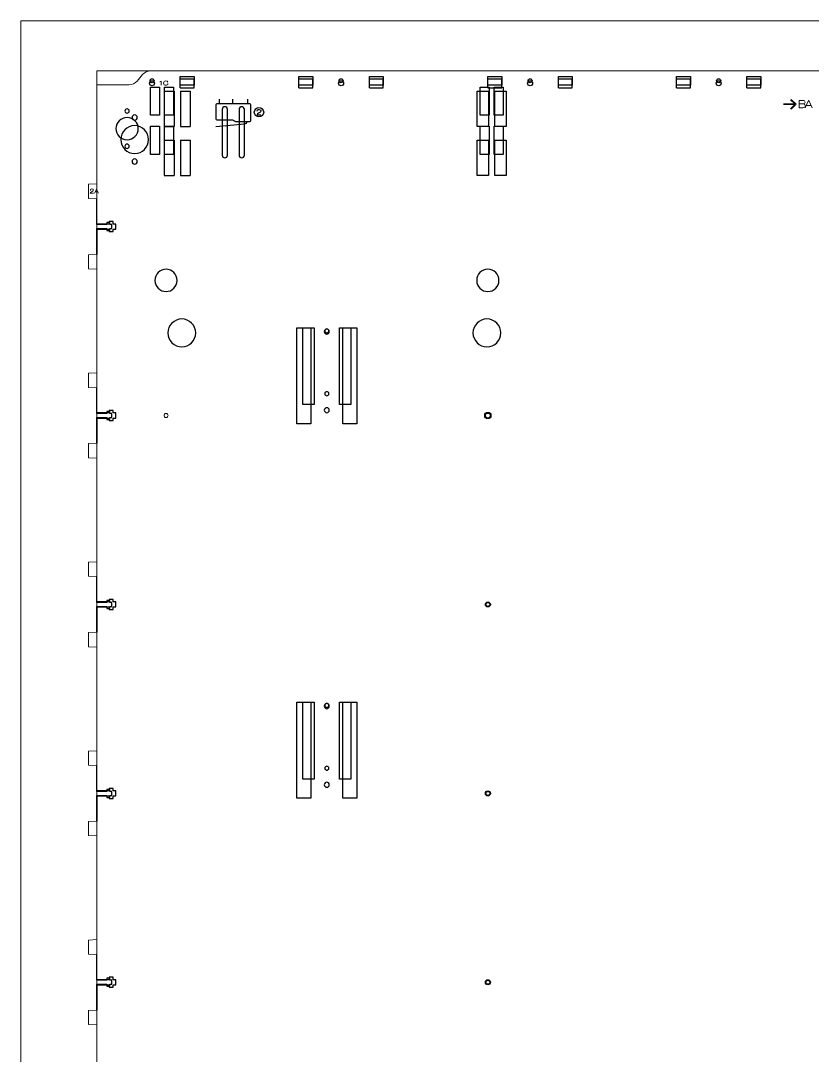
# Model space of a CAD drawing. Header units: millimetres. Extents: x -1949 to 1995, y -1808 to 1842.
# Drawn here: x 989 to 1438, y 19 to 607 of the extents above; entities that cross this region are included whole.
import ezdxf

# ---------------------------------------------------------------- set-up
doc = ezdxf.new("R2010")
doc.units = ezdxf.units.MM
for name, color, linetype, lineweight, true_color in [('Changed Parts', 3, 'Continuous', 25, 0x00ff00), ('Laser Table', 2, 'Continuous', 0, 0xffff00), ('New Back', 1, 'Continuous', 0, 0xff0000), ('New Back Text', 5, 'Continuous', 0, 0x0000ff), ('Origional Parts I have changed', 6, 'Continuous', 25, 0xff00ff), ('Referance lines', 2, 'Continuous', 0, 0xffff00)]:
    doc.layers.add(name, color=color, linetype=linetype, lineweight=lineweight, true_color=true_color)
for name, color, linetype, true_color in [('CHANGED_PARTS', 3, 'Continuous', 0x00ff00), ('CUTS', 1, 'Continuous', 0xff0000), ('ORIGIONAL_PARTS_THAT_WERE_', 6, 'Continuous', 0xff00ff), ('TEXT', 5, 'Continuous', 0x0000ff)]:
    doc.layers.add(name, color=color, linetype=linetype, true_color=true_color)

msp = doc.modelspace()

# ---------------------------------------------------------------- linework, layer by layer
at = {"layer": 'Changed Parts'}
for p, q in [((1079.17124, 569.0782), (1079.17124, 574.2782)), ((1079.17124, 574.2782), (1087.0506, 574.2782)), ((1087.0506, 569.0782), (1087.0506, 574.2782)), ((1146.51132, 569.0782), (1146.51132, 574.2782)), ((1146.51132, 574.2782), (1154.39068, 574.2782)), ((1154.39068, 569.0782), (1154.39068, 574.2782)), ((1186.51124, 569.0782), (1186.51124, 574.2782)), ((1186.51124, 574.2782), (1194.3906, 574.2782)), ((1194.3906, 569.0782), (1194.3906, 574.2782)), ((1253.85132, 569.0782), (1253.85132, 574.2782)), ((1253.85132, 574.2782), (1261.73068, 574.2782)), ((1261.73068, 569.0782), (1261.73068, 574.2782)), ((1293.85124, 569.0782), (1293.85124, 574.2782)), ((1293.85124, 574.2782), (1301.7306, 574.2782)), ((1301.7306, 569.0782), (1301.7306, 574.2782)), ((1360.92257, 569.0782), (1360.92257, 574.2782)), ((1360.92257, 574.2782), (1368.80193, 574.2782)), ((1368.80193, 569.0782), (1368.80193, 574.2782)), ((1400.92249, 569.0782), (1400.92249, 574.2782)), ((1400.92249, 574.2782), (1408.80185, 574.2782)), ((1408.80185, 569.0782), (1408.80185, 574.2782)), ((1079.17124, 569.0782), (1087.0506, 569.0782)), ((1146.51132, 569.0782), (1154.39068, 569.0782)), ((1186.51124, 569.0782), (1194.3906, 569.0782)), ((1253.85132, 569.0782), (1261.73068, 569.0782)), ((1293.85124, 569.0782), (1301.7306, 569.0782)), ((1360.92257, 569.0782), (1368.80193, 569.0782)), ((1400.92249, 569.0782), (1408.80185, 569.0782)), ((1031.85307, 491.68318), (1031.85307, 506.04844)), ((1031.85307, 488.81722), (1031.85307, 474.47285)), ((1031.85307, 384.34318), (1031.85307, 398.70844)), ((1031.85307, 381.47722), (1031.85307, 367.13285)), ((1031.85307, 277.00318), (1031.85307, 291.36844)), ((1031.85307, 274.13722), (1031.85307, 259.79285)), ((1031.85307, 169.66318), (1031.85307, 184.02844)), ((1031.85307, 166.79722), (1031.85307, 152.45285)), ((1031.85307, 62.32468), (1031.85307, 76.68994)), ((1031.85307, 59.45872), (1031.85307, 45.11435))]:
    msp.add_line(p, q, dxfattribs=at)
at = {"layer": 'Changed Parts', "color": 3, "true_color": 0x00ff00}
for p, q in [((1038.87159, 491.68318), (1031.85307, 491.68318)), ((1031.85307, 488.81722), (1038.87159, 488.81722)), ((1041.07151, 493.08265), (1038.87159, 493.08265)), ((1038.87159, 493.08265), (1038.87159, 491.68318)), ((1038.87159, 488.81722), (1038.87159, 487.41704)), ((1041.07151, 491.68318), (1041.07151, 493.08265)), ((1042.51437, 491.68318), (1041.07151, 491.68318)), ((1041.07151, 487.41704), (1041.07151, 488.81722)), ((1041.07151, 488.81722), (1042.51437, 488.81722)), ((1042.51437, 488.81722), (1042.51437, 491.68318)), ((1038.87159, 487.41704), (1041.07151, 487.41704)), ((1038.87159, 384.34318), (1031.85307, 384.34318)), ((1041.07151, 385.74265), (1038.87159, 385.74265)), ((1038.87159, 385.74265), (1038.87159, 384.34318)), ((1041.07151, 384.34318), (1041.07151, 385.74265)), ((1042.51437, 384.34318), (1041.07151, 384.34318)), ((1042.51437, 381.47722), (1042.51437, 384.34318)), ((1031.85307, 381.47722), (1038.87159, 381.47722)), ((1038.87159, 381.47722), (1038.87159, 380.07704)), ((1038.87159, 380.07704), (1041.07151, 380.07704)), ((1041.07151, 380.07704), (1041.07151, 381.47722)), ((1041.07151, 381.47722), (1042.51437, 381.47722)), ((1038.87159, 277.00318), (1031.85307, 277.00318)), ((1041.07151, 278.40265), (1038.87159, 278.40265)), ((1038.87159, 278.40265), (1038.87159, 277.00318)), ((1041.07151, 277.00318), (1041.07151, 278.40265)), ((1042.51437, 277.00318), (1041.07151, 277.00318)), ((1042.51437, 274.13722), (1042.51437, 277.00318)), ((1031.85307, 274.13722), (1038.87159, 274.13722)), ((1038.87159, 274.13722), (1038.87159, 272.73704)), ((1038.87159, 272.73704), (1041.07151, 272.73704)), ((1041.07151, 272.73704), (1041.07151, 274.13722)), ((1041.07151, 274.13722), (1042.51437, 274.13722)), ((1041.07151, 171.06265), (1038.87159, 171.06265)), ((1038.87159, 171.06265), (1038.87159, 169.66318)), ((1041.07151, 169.66318), (1041.07151, 171.06265)), ((1038.87159, 169.66318), (1031.85307, 169.66318)), ((1031.85307, 166.79722), (1038.87159, 166.79722)), ((1038.87159, 166.79722), (1038.87159, 165.39704)), ((1038.87159, 165.39704), (1041.07151, 165.39704)), ((1042.51437, 169.66318), (1041.07151, 169.66318)), ((1041.07151, 165.39704), (1041.07151, 166.79722)), ((1041.07151, 166.79722), (1042.51437, 166.79722)), ((1042.51437, 166.79722), (1042.51437, 169.66318)), ((1038.87159, 62.32468), (1031.85307, 62.32468)), ((1031.85307, 59.45872), (1038.87159, 59.45872)), ((1041.07151, 63.72415), (1038.87159, 63.72415)), ((1038.87159, 63.72415), (1038.87159, 62.32468)), ((1038.87159, 59.45872), (1038.87159, 58.05854)), ((1041.07151, 62.32468), (1041.07151, 63.72415)), ((1042.51437, 62.32468), (1041.07151, 62.32468)), ((1041.07151, 58.05854), (1041.07151, 59.45872)), ((1041.07151, 59.45872), (1042.51437, 59.45872)), ((1042.51437, 59.45872), (1042.51437, 62.32468)), ((1038.87159, 58.05854), (1041.07151, 58.05854))]:
    msp.add_line(p, q, dxfattribs=at)
for points in [[(1247.75727, 567.14989), (1254.15842, 567.14989), (1254.15842, 547.15021), (1247.75727, 547.15021), (1247.75727, 567.14989), (1247.75727, 567.14989)], [(1257.75852, 567.14989), (1264.15967, 567.14989), (1264.15967, 547.15021), (1257.75852, 547.15021), (1257.75852, 567.14989), (1257.75852, 567.14989)], [(1247.75727, 539.357), (1254.15842, 539.357), (1254.15842, 519.35697), (1247.75727, 519.35697), (1247.75727, 539.357), (1247.75727, 539.357)], [(1257.75852, 539.357), (1264.15967, 539.357), (1264.15967, 519.35697), (1257.75852, 519.35697), (1257.75852, 539.357), (1257.75852, 539.357)], [(1145.36761, 411.98742), (1145.36761, 432.78685), (1153.36755, 432.78685), (1153.36755, 378.19943), (1145.36761, 378.19943), (1145.36761, 411.98742), (1145.36761, 411.98742)], [(1179.36728, 404.50007), (1179.36728, 378.19943), (1171.36733, 378.19943), (1171.36733, 432.78685), (1179.36728, 432.78685), (1179.36728, 404.50007), (1179.36728, 404.50007)], [(1145.36761, 199.20485), (1145.36761, 220.00427), (1153.36755, 220.00427), (1153.36755, 165.41685), (1145.36761, 165.41685), (1145.36761, 199.20485), (1145.36761, 199.20485)], [(1179.36728, 191.71749), (1179.36728, 165.41685), (1171.36733, 165.41685), (1171.36733, 220.00427), (1179.36728, 220.00427), (1179.36728, 191.71749), (1179.36728, 191.71749)]]:
    msp.add_lwpolyline(points, dxfattribs=at)
for points in [[(1061.68595, 571.67857), (1061.68595, 572.46562), (1062.32412, 573.10309), (1063.11082, 573.10309)], [(1063.11082, 570.25406), (1062.32448, 570.25406), (1061.68595, 570.89223), (1061.68595, 571.67857)], [(1063.11082, 573.10309), (1063.89857, 573.10309), (1064.53569, 572.46562), (1064.53569, 571.67857)], [(1064.53569, 571.67857), (1064.53569, 570.89223), (1063.89857, 570.25406), (1063.11082, 570.25406)], [(1169.02595, 571.67857), (1169.02595, 572.46562), (1169.66412, 573.10309), (1170.45082, 573.10309)], [(1170.45082, 570.25406), (1169.66448, 570.25406), (1169.02595, 570.89223), (1169.02595, 571.67857)], [(1170.45082, 573.10309), (1171.23857, 573.10309), (1171.87569, 572.46562), (1171.87569, 571.67857)], [(1171.87569, 571.67857), (1171.87569, 570.89223), (1171.23857, 570.25406), (1170.45082, 570.25406)], [(1276.36595, 571.67857), (1276.36595, 572.46562), (1277.00412, 573.10309), (1277.79082, 573.10309)], [(1277.79082, 570.25406), (1277.00448, 570.25406), (1276.36595, 570.89223), (1276.36595, 571.67857)], [(1277.79082, 573.10309), (1278.57857, 573.10309), (1279.21569, 572.46562), (1279.21569, 571.67857)], [(1279.21569, 571.67857), (1279.21569, 570.89223), (1278.57857, 570.25406), (1277.79082, 570.25406)], [(1383.4372, 571.67857), (1383.4372, 572.46562), (1384.07538, 573.10309), (1384.86207, 573.10309)], [(1384.86207, 570.25406), (1384.07573, 570.25406), (1383.4372, 570.89223), (1383.4372, 571.67857)], [(1384.86207, 573.10309), (1385.64983, 573.10309), (1386.28694, 572.46562), (1386.28694, 571.67857)], [(1386.28694, 571.67857), (1386.28694, 570.89223), (1385.64983, 570.25406), (1384.86207, 570.25406)], [(1053.24692, 553.6979), (1052.41895, 553.6979), (1051.74691, 553.0248), (1051.74691, 552.19719)], [(1054.74693, 552.19719), (1054.74693, 553.02516), (1054.07524, 553.6979), (1053.24692, 553.6979)], [(1053.24727, 547.59661), (1048.88341, 547.59661), (1045.34681, 544.05966), (1045.34681, 539.69686)], [(1051.74691, 552.19719), (1051.74691, 551.36886), (1052.41895, 550.69718), (1053.24692, 550.69718)], [(1053.24692, 550.69718), (1054.07524, 550.69718), (1054.74693, 551.36886), (1054.74693, 552.19719)], [(1061.14703, 539.69686), (1061.14703, 544.05966), (1057.61008, 547.59661), (1053.24727, 547.59661)], [(1045.34681, 539.69686), (1045.34681, 535.33441), (1048.88341, 531.7964), (1053.24727, 531.7964)], [(1053.24727, 531.7964), (1057.61008, 531.7964), (1061.14703, 535.33406), (1061.14703, 539.69686)], [(1053.24692, 528.69584), (1052.41895, 528.69584), (1051.74691, 528.02521), (1051.74691, 527.19653)], [(1051.74691, 527.19653), (1051.74691, 526.36715), (1052.41895, 525.69723), (1053.24692, 525.69723)], [(1054.74693, 527.19653), (1054.74693, 528.02521), (1054.07524, 528.69584), (1053.24692, 528.69584)], [(1053.24692, 525.69723), (1054.07524, 525.69723), (1054.74693, 526.36715), (1054.74693, 527.19653)], [(1253.26519, 437.75488), (1248.90168, 437.75488), (1245.36473, 434.21828), (1245.36473, 429.85513)], [(1261.16459, 429.85513), (1261.16459, 434.21828), (1257.62799, 437.75488), (1253.26519, 437.75488)], [(1162.36727, 431.98675), (1161.58057, 431.98675), (1160.9424, 431.34857), (1160.9424, 430.56188)], [(1160.9424, 430.56188), (1160.9424, 429.77518), (1161.58057, 429.13701), (1162.36727, 429.13701)], [(1163.79249, 430.56188), (1163.79249, 431.34857), (1163.15432, 431.98675), (1162.36727, 431.98675)], [(1162.36727, 429.13701), (1163.15432, 429.13701), (1163.79249, 429.77518), (1163.79249, 430.56188)], [(1245.36473, 429.85513), (1245.36473, 425.49233), (1248.90168, 421.95502), (1253.26519, 421.95502)], [(1253.26519, 421.95502), (1257.62799, 421.95502), (1261.16459, 425.49197), (1261.16459, 429.85513)], [(1162.36727, 387.34942), (1161.58057, 387.34942), (1160.9424, 386.71195), (1160.9424, 385.92455)], [(1160.9424, 385.92455), (1160.9424, 385.13786), (1161.58057, 384.49968), (1162.36727, 384.49968)], [(1163.79249, 385.92455), (1163.79249, 386.7116), (1163.15432, 387.34942), (1162.36727, 387.34942)], [(1162.36727, 384.49968), (1163.15432, 384.49968), (1163.79249, 385.13786), (1163.79249, 385.92455)], [(1252.02276, 382.91254), (1252.02276, 383.89635), (1252.82048, 384.69319), (1253.80385, 384.69319)], [(1253.80385, 381.1319), (1252.82092, 381.1319), (1252.02276, 381.92962), (1252.02276, 382.91254)], [(1253.80385, 384.69319), (1254.78854, 384.69319), (1255.58493, 383.89635), (1255.58493, 382.91254)], [(1255.58493, 382.91254), (1255.58493, 381.92962), (1254.78854, 381.1319), (1253.80385, 381.1319)], [(1252.37898, 275.57208), (1252.37898, 276.35912), (1253.01715, 276.99659), (1253.80385, 276.99659)], [(1253.80385, 276.99659), (1254.5916, 276.99659), (1255.22871, 276.35912), (1255.22871, 275.57208)], [(1253.80385, 274.14756), (1253.0175, 274.14756), (1252.37898, 274.78573), (1252.37898, 275.57208)], [(1255.22871, 275.57208), (1255.22871, 274.78573), (1254.5916, 274.14756), (1253.80385, 274.14756)], [(1162.36727, 219.20417), (1161.58057, 219.20417), (1160.9424, 218.566), (1160.9424, 217.7793)], [(1160.9424, 217.7793), (1160.9424, 216.99261), (1161.58057, 216.35443), (1162.36727, 216.35443)], [(1163.79249, 217.7793), (1163.79249, 218.566), (1163.15432, 219.20417), (1162.36727, 219.20417)], [(1162.36727, 216.35443), (1163.15432, 216.35443), (1163.79249, 216.99261), (1163.79249, 217.7793)], [(1162.36727, 174.56685), (1161.58057, 174.56685), (1160.9424, 173.92938), (1160.9424, 173.14198)], [(1160.9424, 173.14198), (1160.9424, 172.35528), (1161.58057, 171.71711), (1162.36727, 171.71711)], [(1163.79249, 173.14198), (1163.79249, 173.92903), (1163.15432, 174.56685), (1162.36727, 174.56685)], [(1162.36727, 171.71711), (1163.15432, 171.71711), (1163.79249, 172.35528), (1163.79249, 173.14198)], [(1252.37898, 168.23208), (1252.37898, 169.01912), (1253.01715, 169.65659), (1253.80385, 169.65659)], [(1253.80385, 166.80756), (1253.0175, 166.80756), (1252.37898, 167.44573), (1252.37898, 168.23208)], [(1253.80385, 169.65659), (1254.5916, 169.65659), (1255.22871, 169.01912), (1255.22871, 168.23208)], [(1255.22871, 168.23208), (1255.22871, 167.44573), (1254.5916, 166.80756), (1253.80385, 166.80756)], [(1252.37898, 60.89358), (1252.37898, 61.68062), (1253.01715, 62.31809), (1253.80385, 62.31809)], [(1253.80385, 59.46906), (1253.0175, 59.46906), (1252.37898, 60.10723), (1252.37898, 60.89358)], [(1253.80385, 62.31809), (1254.5916, 62.31809), (1255.22871, 61.68062), (1255.22871, 60.89358)], [(1255.22871, 60.89358), (1255.22871, 60.10723), (1254.5916, 59.46906), (1253.80385, 59.46906)]]:
    msp.add_open_spline(points, degree=3, dxfattribs=at)
at = {"layer": 'CHANGED_PARTS'}
for p, q in [((1069.99677, 567.14989), (1069.99677, 547.15021)), ((1069.99677, 567.14989), (1075.59677, 567.14989)), ((1075.59677, 567.14989), (1075.59677, 547.15021)), ((1079.19687, 567.14989), (1079.19687, 547.15021)), ((1079.19687, 567.14989), (1084.79687, 567.14989)), ((1084.79687, 567.14989), (1084.79687, 547.15021)), ((1069.99677, 547.15021), (1075.59677, 547.15021)), ((1079.19687, 547.15021), (1084.79687, 547.15021)), ((1069.99677, 539.357), (1075.59677, 539.357)), ((1069.99677, 539.357), (1069.99677, 519.35697)), ((1075.59677, 539.357), (1075.59677, 519.35697)), ((1079.19687, 539.357), (1079.19687, 519.35697)), ((1079.19687, 539.357), (1084.79687, 539.357)), ((1084.79687, 539.357), (1084.79687, 519.35697)), ((1069.99677, 519.35697), (1075.59677, 519.35697)), ((1079.19687, 519.35697), (1084.79687, 519.35697))]:
    msp.add_line(p, q, dxfattribs=at)
at = {"layer": 'CHANGED_PARTS', "color": 3, "true_color": 0x00ff00}
for points in [[(1080.03116, 437.75488), (1075.66765, 437.75488), (1072.1307, 434.21828), (1072.1307, 429.85513)], [(1087.93056, 429.85513), (1087.93056, 434.21828), (1084.39396, 437.75488), (1080.03116, 437.75488)], [(1072.1307, 429.85513), (1072.1307, 425.49233), (1075.66765, 421.95502), (1080.03116, 421.95502)], [(1080.03116, 421.95502), (1084.39396, 421.95502), (1087.93056, 425.49197), (1087.93056, 429.85513)]]:
    msp.add_open_spline(points, degree=3, dxfattribs=at)
at = {"layer": 'CUTS', "color": 1, "true_color": 0xff0000}
for points in [[(1102.94099, 556.82194), (1102.94099, 530.81939)], [(1105.94101, 530.81939), (1105.94101, 556.82194), (1105.94101, 556.82194)], [(1112.54113, 556.82194), (1112.54113, 530.81939)], [(1115.54115, 530.81939), (1115.54115, 556.82194), (1115.54115, 556.82194)]]:
    msp.add_lwpolyline(points, dxfattribs=at)
for points in [[(1104.441, 558.3223), (1103.61268, 558.3223), (1102.94099, 557.65096), (1102.94099, 556.82194)], [(1105.94101, 556.82194), (1105.94101, 557.65096), (1105.26932, 558.3223), (1104.441, 558.3223)], [(1114.04114, 558.3223), (1113.21212, 558.3223), (1112.54113, 557.65096), (1112.54113, 556.82194)], [(1115.54115, 556.82194), (1115.54115, 557.65096), (1114.86947, 558.3223), (1114.04114, 558.3223)], [(1102.94099, 530.81939), (1102.94099, 529.99107), (1103.61268, 529.32009), (1104.441, 529.32009)], [(1104.441, 529.32009), (1105.26932, 529.32009), (1105.94101, 529.99107), (1105.94101, 530.81939)], [(1112.54113, 530.81939), (1112.54113, 529.99107), (1113.21212, 529.32009), (1114.04114, 529.32009)], [(1114.04114, 529.32009), (1114.86947, 529.32009), (1115.54115, 529.99107), (1115.54115, 530.81939)]]:
    msp.add_open_spline(points, degree=3, dxfattribs=at)
at = {"layer": 'Laser Table', "color": 2, "true_color": 0xffff00}
for p, q in [((988.55126, -592.7783), (988.55126, 607.2217)), ((988.55126, 607.2217), (1888.55126, 607.2217))]:
    msp.add_line(p, q, dxfattribs=at)
at = {"layer": 'New Back', "color": 1, "true_color": 0xff0000}
for p, q in [((1062.40306, 578.7217), (1814.53041, 578.7217)), ((1050.01266, 570.72155), (1031.85307, 570.72155)), ((1031.85307, 570.72155), (1031.85307, 552.61191)), ((1031.85307, 514.47757), (1031.85307, 553.80966)), ((1026.98135, 514.27747), (1031.85307, 514.47757)), ((1026.98135, 506.24853), (1026.98135, 514.27747)), ((1031.85307, 506.04844), (1026.98135, 506.24853)), ((1026.98135, 474.27275), (1031.85307, 474.47285)), ((1026.98135, 466.23535), (1026.98135, 474.27275)), ((1031.85307, 466.03525), (1026.98135, 466.23535)), ((1031.85307, 407.13757), (1031.85307, 466.03525)), ((1026.98135, 406.93747), (1031.85307, 407.13757)), ((1026.98135, 398.90853), (1026.98135, 406.93747)), ((1031.85307, 398.70844), (1026.98135, 398.90853)), ((1026.98135, 366.93275), (1031.85307, 367.13285)), ((1026.98135, 358.89535), (1026.98135, 366.93275)), ((1031.85307, 358.69525), (1026.98135, 358.89535)), ((1031.85307, 299.79757), (1031.85307, 358.69525)), ((1026.98135, 299.59747), (1031.85307, 299.79757)), ((1026.98135, 291.56853), (1026.98135, 299.59747)), ((1031.85307, 291.36844), (1026.98135, 291.56853)), ((1026.98135, 259.59275), (1031.85307, 259.79285)), ((1026.98135, 251.55535), (1026.98135, 259.59275)), ((1031.85307, 251.35525), (1026.98135, 251.55535)), ((1031.85307, 192.45757), (1031.85307, 251.35525)), ((1026.98135, 192.25747), (1031.85307, 192.45757)), ((1026.98135, 184.22853), (1026.98135, 192.25747)), ((1031.85307, 184.02844), (1026.98135, 184.22853)), ((1026.98135, 152.25275), (1031.85307, 152.45285)), ((1026.98135, 144.21535), (1026.98135, 152.25275)), ((1031.85307, 144.01525), (1026.98135, 144.21535)), ((1031.85307, 85.11907), (1031.85307, 144.01525)), ((1026.98135, 84.91897), (1031.85307, 85.11907)), ((1026.98135, 76.89003), (1026.98135, 84.91897)), ((1031.85307, 76.68994), (1026.98135, 76.89003)), ((1026.98135, 44.91425), (1031.85307, 45.11435)), ((1026.98135, 36.87685), (1026.98135, 44.91425)), ((1031.85307, 36.67675), (1026.98135, 36.87685)), ((1031.85307, -22.22093), (1031.85307, 36.67675))]:
    msp.add_line(p, q, dxfattribs=at)
for points in [[(1057.75345, 576.55931), (1054.66284, 572.88422)], [(1262.20116, 578.7217), (1062.40306, 578.7217)]]:
    msp.add_lwpolyline(points, dxfattribs=at)
for points in [[(1062.40306, 578.7217), (1060.84576, 578.7217), (1058.75393, 577.74832), (1057.75345, 576.55931)], [(1054.66284, 572.88422), (1053.66123, 571.69437), (1051.56883, 570.72155), (1050.01266, 570.72155)], [(1069.94758, 382.9117), (1069.94758, 383.54134), (1070.45812, 384.05131), (1071.08748, 384.05131)], [(1071.08748, 381.77209), (1070.4584, 381.77209), (1069.94758, 382.28263), (1069.94758, 382.9117)], [(1071.08748, 384.05131), (1071.71768, 384.05131), (1072.22737, 383.54134), (1072.22737, 382.9117)], [(1072.22737, 382.9117), (1072.22737, 382.28263), (1071.71768, 381.77209), (1071.08748, 381.77209)]]:
    msp.add_open_spline(points, degree=3, dxfattribs=at)
at = {"layer": 'New Back Text', "color": 5, "true_color": 0x0000ff}
for points in [[(1068.29162, 572.8886), (1068.37967, 572.8886), (1068.37967, 570.50551)], [(1425.7347, 562.32374), (1428.12654, 559.93247), (1421.58745, 559.93247)], [(1421.58745, 559.53172), (1428.12682, 559.53172), (1425.72708, 557.1317)], [(1426.03245, 562.51368), (1428.81431, 559.73181), (1426.03245, 556.94995)], [(1430.51526, 561.90972), (1432.78094, 561.90972)], [(1432.62939, 557.74017), (1430.51526, 557.74017), (1430.51526, 561.90972), (1430.51526, 561.90972)], [(1432.97963, 559.92429), (1430.51526, 559.92937)], [(1432.97963, 559.92965), (1432.97963, 559.91864)], [(1434.03091, 557.74017), (1435.94663, 561.90944), (1436.09847, 561.90944), (1438.01363, 557.74017)], [(1437.37976, 559.11826), (1434.65377, 559.11826)], [(1030.41346, 509.15177), (1031.52429, 511.56843), (1031.61178, 511.56843), (1032.72204, 509.15177)], [(1028.05352, 509.23163), (1029.82729, 509.23163)], [(1029.25522, 510.27783), (1028.673, 509.98065)], [(1032.35487, 509.95045), (1030.77443, 509.95045)]]:
    msp.add_lwpolyline(points, dxfattribs=at)
for points in [[(1067.54034, 572.43817), (1067.90582, 572.52933), (1068.14938, 572.72237), (1068.29162, 572.8886)], [(1069.69116, 571.76789), (1069.69116, 572.56658), (1070.25306, 573.02999), (1070.94366, 573.02999)], [(1070.94366, 570.50551), (1070.25306, 570.50551), (1069.69116, 570.9692), (1069.69116, 571.76789)], [(1070.94366, 573.02999), (1071.51573, 573.02999), (1071.96926, 572.79716), (1072.09795, 572.27222)], [(1072.15524, 571.47664), (1072.08412, 570.83035), (1071.5019, 570.50551), (1070.94366, 570.50551)], [(1434.03091, 558.87358), (1434.03091, 558.38844), (1433.72131, 557.74017), (1432.62939, 557.74017)], [(1432.78094, 561.90972), (1433.44134, 561.90972), (1433.90193, 561.55356), (1433.90193, 560.87622)], [(1433.90193, 560.87622), (1433.90193, 560.38572), (1433.47041, 559.91864), (1432.97963, 559.92965)], [(1432.97963, 559.91864), (1433.52291, 559.89494), (1434.03091, 559.6034), (1434.03091, 558.87358)], [(1028.10432, 510.82252), (1028.10432, 511.07991), (1028.1111, 511.66862), (1028.95042, 511.66862)], [(1028.95042, 511.66862), (1029.6207, 511.66862), (1029.75617, 511.22864), (1029.75617, 510.99863)], [(1028.673, 509.98065), (1028.23979, 509.72665), (1028.0603, 509.58695), (1028.05352, 509.23163)], [(1029.75617, 510.99863), (1029.75617, 510.65008), (1029.5462, 510.45055), (1029.25522, 510.27783)]]:
    msp.add_open_spline(points, degree=3, dxfattribs=at)
at = {"layer": 'Origional Parts I have changed', "color": 6, "true_color": 0xff00ff}
for p, q in [((1031.85307, 491.39659), (1031.85307, 506.04844)), ((1037.4676, 491.39659), (1031.85307, 491.39659)), ((1031.85307, 474.47285), (1031.85307, 489.10381)), ((1031.85307, 489.10381), (1037.4676, 489.10381)), ((1039.22782, 492.51616), (1037.4676, 492.51616)), ((1037.4676, 492.51616), (1037.4676, 491.39659)), ((1037.4676, 489.10381), (1037.4676, 487.98367)), ((1037.4676, 487.98367), (1039.22782, 487.98367)), ((1039.22782, 491.39659), (1039.22782, 492.51616)), ((1040.38211, 491.39659), (1039.22782, 491.39659)), ((1039.22782, 487.98367), (1039.22782, 489.10381)), ((1039.22782, 489.10381), (1040.38211, 489.10381)), ((1040.38211, 489.10381), (1040.38211, 491.39659)), ((1031.85307, 384.05659), (1031.85307, 398.70844)), ((1037.4676, 384.05659), (1031.85307, 384.05659)), ((1039.22782, 385.17616), (1037.4676, 385.17616)), ((1037.4676, 385.17616), (1037.4676, 384.05659)), ((1039.22782, 384.05659), (1039.22782, 385.17616)), ((1040.38211, 384.05659), (1039.22782, 384.05659)), ((1040.38211, 381.76381), (1040.38211, 384.05659)), ((1031.85307, 367.13285), (1031.85307, 381.76381)), ((1031.85307, 381.76381), (1037.4676, 381.76381)), ((1037.4676, 381.76381), (1037.4676, 380.64367)), ((1037.4676, 380.64367), (1039.22782, 380.64367)), ((1039.22782, 380.64367), (1039.22782, 381.76381)), ((1039.22782, 381.76381), (1040.38211, 381.76381)), ((1031.85307, 276.71659), (1031.85307, 291.36844)), ((1037.4676, 276.71659), (1031.85307, 276.71659)), ((1039.22782, 277.83616), (1037.4676, 277.83616)), ((1037.4676, 277.83616), (1037.4676, 276.71659)), ((1039.22782, 276.71659), (1039.22782, 277.83616)), ((1040.38211, 276.71659), (1039.22782, 276.71659)), ((1040.38211, 274.42381), (1040.38211, 276.71659)), ((1031.85307, 259.79285), (1031.85307, 274.42381)), ((1031.85307, 274.42381), (1037.4676, 274.42381)), ((1037.4676, 274.42381), (1037.4676, 273.30367)), ((1037.4676, 273.30367), (1039.22782, 273.30367)), ((1039.22782, 273.30367), (1039.22782, 274.42381)), ((1039.22782, 274.42381), (1040.38211, 274.42381)), ((1031.85307, 169.37659), (1031.85307, 184.02844)), ((1039.22782, 170.49616), (1037.4676, 170.49616)), ((1037.4676, 170.49616), (1037.4676, 169.37659)), ((1039.22782, 169.37659), (1039.22782, 170.49616)), ((1037.4676, 169.37659), (1031.85307, 169.37659)), ((1031.85307, 152.45285), (1031.85307, 167.08381)), ((1031.85307, 167.08381), (1037.4676, 167.08381)), ((1037.4676, 167.08381), (1037.4676, 165.96367)), ((1037.4676, 165.96367), (1039.22782, 165.96367)), ((1040.38211, 169.37659), (1039.22782, 169.37659)), ((1039.22782, 165.96367), (1039.22782, 167.08381)), ((1039.22782, 167.08381), (1040.38211, 167.08381)), ((1040.38211, 167.08381), (1040.38211, 169.37659)), ((1031.85307, 62.03809), (1031.85307, 76.68994)), ((1037.4676, 62.03809), (1031.85307, 62.03809)), ((1031.85307, 45.11435), (1031.85307, 59.74531)), ((1031.85307, 59.74531), (1037.4676, 59.74531)), ((1039.22782, 63.15766), (1037.4676, 63.15766)), ((1037.4676, 63.15766), (1037.4676, 62.03809)), ((1037.4676, 59.74531), (1037.4676, 58.62517)), ((1039.22782, 62.03809), (1039.22782, 63.15766)), ((1040.38211, 62.03809), (1039.22782, 62.03809)), ((1039.22782, 58.62517), (1039.22782, 59.74531)), ((1039.22782, 59.74531), (1040.38211, 59.74531)), ((1040.38211, 59.74531), (1040.38211, 62.03809)), ((1037.4676, 58.62517), (1039.22782, 58.62517))]:
    msp.add_line(p, q, dxfattribs=at)
for points in [[(1079.17124, 575.56646), (1087.0506, 575.56646), (1087.0506, 570.60668), (1079.17124, 570.60668), (1079.17124, 575.56646), (1079.17124, 575.56646)], [(1146.51132, 575.56646), (1154.39068, 575.56646), (1154.39068, 570.60668), (1146.51132, 570.60668), (1146.51132, 575.56646), (1146.51132, 575.56646)], [(1186.51124, 575.56646), (1194.3906, 575.56646), (1194.3906, 570.60668), (1186.51124, 570.60668), (1186.51124, 575.56646), (1186.51124, 575.56646)], [(1253.85132, 575.56646), (1261.73068, 575.56646), (1261.73068, 570.60668), (1253.85132, 570.60668), (1253.85132, 575.56646), (1253.85132, 575.56646)], [(1293.85124, 575.56646), (1301.7306, 575.56646), (1301.7306, 570.60668), (1293.85124, 570.60668), (1293.85124, 575.56646), (1293.85124, 575.56646)], [(1360.92257, 575.56646), (1368.80193, 575.56646), (1368.80193, 570.60668), (1360.92257, 570.60668), (1360.92257, 575.56646), (1360.92257, 575.56646)], [(1400.92249, 575.56646), (1408.80185, 575.56646), (1408.80185, 570.60668), (1400.92249, 570.60668), (1400.92249, 575.56646), (1400.92249, 575.56646)], [(1062.21541, 569.49134), (1067.33633, 569.49134), (1067.33633, 553.4916), (1062.21541, 553.4916), (1062.21541, 569.49134), (1062.21541, 569.49134)], [(1070.21641, 569.49134), (1075.33733, 569.49134), (1075.33733, 553.4916), (1070.21641, 553.4916), (1070.21641, 569.49134), (1070.21641, 569.49134)], [(1249.39751, 569.49134), (1254.51843, 569.49134), (1254.51843, 553.4916), (1249.39751, 553.4916), (1249.39751, 569.49134), (1249.39751, 569.49134)], [(1257.39851, 569.49134), (1262.51943, 569.49134), (1262.51943, 553.4916), (1257.39851, 553.4916), (1257.39851, 569.49134), (1257.39851, 569.49134)], [(1062.21541, 547.25703), (1067.33633, 547.25703), (1067.33633, 531.257), (1062.21541, 531.257), (1062.21541, 547.25703), (1062.21541, 547.25703)], [(1070.21641, 547.25703), (1075.33733, 547.25703), (1075.33733, 531.257), (1070.21641, 531.257), (1070.21641, 547.25703), (1070.21641, 547.25703)], [(1249.39751, 547.25703), (1254.51843, 547.25703), (1254.51843, 531.257), (1249.39751, 531.257), (1249.39751, 547.25703), (1249.39751, 547.25703)], [(1257.39851, 547.25703), (1262.51943, 547.25703), (1262.51943, 531.257), (1257.39851, 531.257), (1257.39851, 547.25703), (1257.39851, 547.25703)], [(1148.76758, 416.14731), (1148.76758, 432.78685), (1155.16753, 432.78685), (1155.16753, 389.11691), (1148.76758, 389.11691), (1148.76758, 416.14731), (1148.76758, 416.14731)], [(1175.96731, 410.15742), (1175.96731, 389.11691), (1169.56736, 389.11691), (1169.56736, 432.78685), (1175.96731, 432.78685), (1175.96731, 410.15742), (1175.96731, 410.15742)], [(1148.76758, 203.36473), (1148.76758, 220.00427), (1155.16753, 220.00427), (1155.16753, 176.33434), (1148.76758, 176.33434), (1148.76758, 203.36473), (1148.76758, 203.36473)], [(1175.96731, 197.37485), (1175.96731, 176.33434), (1169.56736, 176.33434), (1169.56736, 220.00427), (1175.96731, 220.00427), (1175.96731, 197.37485), (1175.96731, 197.37485)]]:
    msp.add_lwpolyline(points, dxfattribs=at)
for points in [[(1061.97092, 573.08657), (1061.97092, 573.71621), (1062.48146, 574.22618), (1063.11082, 574.22618)], [(1063.11082, 571.94696), (1062.48174, 571.94696), (1061.97092, 572.4575), (1061.97092, 573.08657)], [(1063.11082, 574.22618), (1063.74102, 574.22618), (1064.25071, 573.71621), (1064.25071, 573.08657)], [(1064.25071, 573.08657), (1064.25071, 572.4575), (1063.74102, 571.94696), (1063.11082, 571.94696)], [(1169.31092, 573.08657), (1169.31092, 573.71621), (1169.82146, 574.22618), (1170.45082, 574.22618)], [(1170.45082, 571.94696), (1169.82174, 571.94696), (1169.31092, 572.4575), (1169.31092, 573.08657)], [(1170.45082, 574.22618), (1171.08102, 574.22618), (1171.59071, 573.71621), (1171.59071, 573.08657)], [(1171.59071, 573.08657), (1171.59071, 572.4575), (1171.08102, 571.94696), (1170.45082, 571.94696)], [(1276.65092, 573.08657), (1276.65092, 573.71621), (1277.16146, 574.22618), (1277.79082, 574.22618)], [(1277.79082, 571.94696), (1277.16174, 571.94696), (1276.65092, 572.4575), (1276.65092, 573.08657)], [(1277.79082, 574.22618), (1278.42102, 574.22618), (1278.93071, 573.71621), (1278.93071, 573.08657)], [(1278.93071, 573.08657), (1278.93071, 572.4575), (1278.42102, 571.94696), (1277.79082, 571.94696)], [(1383.72218, 573.08657), (1383.72218, 573.71621), (1384.23272, 574.22618), (1384.86207, 574.22618)], [(1384.86207, 571.94696), (1384.233, 571.94696), (1383.72218, 572.4575), (1383.72218, 573.08657)], [(1384.86207, 574.22618), (1385.49227, 574.22618), (1386.00197, 573.71621), (1386.00197, 573.08657)], [(1386.00197, 573.08657), (1386.00197, 572.4575), (1385.49227, 571.94696), (1384.86207, 571.94696)], [(1071.08748, 465.97533), (1067.59667, 465.97533), (1064.76711, 463.14606), (1064.76711, 459.65553)], [(1077.407, 459.65553), (1077.407, 463.14606), (1074.57772, 465.97533), (1071.08748, 465.97533)], [(1253.80385, 465.97533), (1250.31304, 465.97533), (1247.48348, 463.14606), (1247.48348, 459.65553)], [(1260.12337, 459.65553), (1260.12337, 463.14606), (1257.29409, 465.97533), (1253.80385, 465.97533)], [(1064.76711, 459.65553), (1064.76711, 456.16529), (1067.59667, 453.33545), (1071.08748, 453.33545)], [(1071.08748, 453.33545), (1074.57772, 453.33545), (1077.407, 456.16501), (1077.407, 459.65553)], [(1247.48348, 459.65553), (1247.48348, 456.16529), (1250.31304, 453.33545), (1253.80385, 453.33545)], [(1253.80385, 453.33545), (1257.29409, 453.33545), (1260.12337, 456.16501), (1260.12337, 459.65553)], [(1162.3673, 432.14677), (1161.73795, 432.14677), (1161.22741, 431.63623), (1161.22741, 431.00687)], [(1161.22741, 431.00687), (1161.22741, 430.37752), (1161.73795, 429.86698), (1162.3673, 429.86698)], [(1163.50748, 431.00687), (1163.50748, 431.63623), (1162.99694, 432.14677), (1162.3673, 432.14677)], [(1162.3673, 429.86698), (1162.99694, 429.86698), (1163.50748, 430.37752), (1163.50748, 431.00687)], [(1162.3673, 396.43691), (1161.73795, 396.43691), (1161.22741, 395.92693), (1161.22741, 395.29701)], [(1161.22741, 395.29701), (1161.22741, 394.66766), (1161.73795, 394.15712), (1162.3673, 394.15712)], [(1163.50748, 395.29701), (1163.50748, 395.92665), (1162.99694, 396.43691), (1162.3673, 396.43691)], [(1162.3673, 394.15712), (1162.99694, 394.15712), (1163.50748, 394.66766), (1163.50748, 395.29701)], [(1252.37898, 382.91208), (1252.37898, 383.69912), (1253.01715, 384.33659), (1253.80385, 384.33659)], [(1253.80385, 381.48756), (1253.0175, 381.48756), (1252.37898, 382.12573), (1252.37898, 382.91208)], [(1253.80385, 384.33659), (1254.5916, 384.33659), (1255.22871, 383.69912), (1255.22871, 382.91208)], [(1255.22871, 382.91208), (1255.22871, 382.12573), (1254.5916, 381.48756), (1253.80385, 381.48756)], [(1252.66395, 275.5717), (1252.66395, 276.20134), (1253.17449, 276.71131), (1253.80385, 276.71131)], [(1253.80385, 276.71131), (1254.43405, 276.71131), (1254.94374, 276.20134), (1254.94374, 275.5717)], [(1253.80385, 274.43209), (1253.17477, 274.43209), (1252.66395, 274.94263), (1252.66395, 275.5717)], [(1254.94374, 275.5717), (1254.94374, 274.94263), (1254.43405, 274.43209), (1253.80385, 274.43209)], [(1162.3673, 219.36419), (1161.73795, 219.36419), (1161.22741, 218.85365), (1161.22741, 218.2243)], [(1161.22741, 218.2243), (1161.22741, 217.59494), (1161.73795, 217.0844), (1162.3673, 217.0844)], [(1163.50748, 218.2243), (1163.50748, 218.85365), (1162.99694, 219.36419), (1162.3673, 219.36419)], [(1162.3673, 217.0844), (1162.99694, 217.0844), (1163.50748, 217.59494), (1163.50748, 218.2243)], [(1162.3673, 183.65433), (1161.73795, 183.65433), (1161.22741, 183.14436), (1161.22741, 182.51444)], [(1161.22741, 182.51444), (1161.22741, 181.88508), (1161.73795, 181.37454), (1162.3673, 181.37454)], [(1163.50748, 182.51444), (1163.50748, 183.14408), (1162.99694, 183.65433), (1162.3673, 183.65433)], [(1162.3673, 181.37454), (1162.99694, 181.37454), (1163.50748, 181.88508), (1163.50748, 182.51444)], [(1252.66395, 168.2317), (1252.66395, 168.86134), (1253.17449, 169.37131), (1253.80385, 169.37131)], [(1253.80385, 167.09209), (1253.17477, 167.09209), (1252.66395, 167.60263), (1252.66395, 168.2317)], [(1253.80385, 169.37131), (1254.43405, 169.37131), (1254.94374, 168.86134), (1254.94374, 168.2317)], [(1254.94374, 168.2317), (1254.94374, 167.60263), (1254.43405, 167.09209), (1253.80385, 167.09209)], [(1252.66395, 60.8932), (1252.66395, 61.52284), (1253.17449, 62.03281), (1253.80385, 62.03281)], [(1253.80385, 59.75359), (1253.17477, 59.75359), (1252.66395, 60.26413), (1252.66395, 60.8932)], [(1253.80385, 62.03281), (1254.43405, 62.03281), (1254.94374, 61.52284), (1254.94374, 60.8932)], [(1254.94374, 60.8932), (1254.94374, 60.26413), (1254.43405, 59.75359), (1253.80385, 59.75359)]]:
    msp.add_open_spline(points, degree=3, dxfattribs=at)
at = {"layer": 'ORIGIONAL_PARTS_THAT_WERE_', "color": 6, "true_color": 0xff00ff}
for points in [[(1048.96816, 557.10263), (1048.30578, 557.10263), (1047.76815, 556.56415), (1047.76815, 555.90206)], [(1047.76815, 555.90206), (1047.76815, 555.2394), (1048.30578, 554.70205), (1048.96816, 554.70205)], [(1050.16817, 555.90206), (1050.16817, 556.56443), (1049.63081, 557.10263), (1048.96816, 557.10263)], [(1048.96816, 554.70205), (1049.63081, 554.70205), (1050.16817, 555.2394), (1050.16817, 555.90206)], [(1048.96844, 552.2216), (1045.47735, 552.2216), (1042.64807, 549.39204), (1042.64807, 545.9018)], [(1055.28824, 545.9018), (1055.28824, 549.39204), (1052.45868, 552.2216), (1048.96844, 552.2216)], [(1042.64807, 545.9018), (1042.64807, 542.41184), (1045.47735, 539.58143), (1048.96844, 539.58143)], [(1048.96844, 539.58143), (1052.45868, 539.58143), (1055.28824, 542.41155), (1055.28824, 545.9018)], [(1048.96816, 537.10098), (1048.30578, 537.10098), (1047.76815, 536.56447), (1047.76815, 535.90153)], [(1047.76815, 535.90153), (1047.76815, 535.23803), (1048.30578, 534.70209), (1048.96816, 534.70209)], [(1050.16817, 535.90153), (1050.16817, 536.56447), (1049.63081, 537.10098), (1048.96816, 537.10098)], [(1048.96816, 534.70209), (1049.63081, 534.70209), (1050.16817, 535.23803), (1050.16817, 535.90153)]]:
    msp.add_open_spline(points, degree=3, dxfattribs=at)
at = {"layer": 'Referance lines', "color": 2, "true_color": 0xffff00}
for p, q in [((1031.87226, 578.7217), (1845.23026, 578.7217)), ((1031.87226, 578.7217), (1031.87226, -564.2783)), ((1031.87226, 578.7217), (1292.90101, 578.7217)), ((1031.87226, 268.28262), (1031.87226, 578.7217)), ((1031.87226, -539.36626), (1031.87226, 553.80966))]:
    msp.add_line(p, q, dxfattribs=at)
at = {"layer": 'TEXT', "color": 5, "true_color": 0x0000ff}
for points in [[(1099.34865, 559.45895), (1099.34865, 551.49005), (1099.34865, 551.49005)], [(1118.71192, 560.0248), (1099.91416, 560.0248)], [(1101.35384, 560.02445), (1101.35384, 562.63007)], [(1109.02147, 560.02445), (1109.02147, 562.63007)], [(1117.57492, 560.02445), (1117.57492, 562.63007)], [(1119.27778, 550.51039), (1119.27778, 559.45895)], [(1122.74699, 553.81204), (1124.96385, 553.81204)], [(1124.24912, 555.11978), (1123.52099, 554.74831)], [(1115.53833, 548.417), (1099.35253, 546.88701)], [(1099.91416, 550.92455), (1108.73254, 550.92455)], [(1109.61907, 550.45924), (1109.65259, 550.4102)], [(1110.53947, 549.94453), (1118.71192, 549.94453)]]:
    msp.add_lwpolyline(points, dxfattribs=at)
for points in [[(1099.91416, 560.0248), (1099.60336, 560.0248), (1099.34865, 559.7701), (1099.34865, 559.45895)], [(1119.27778, 559.45895), (1119.27778, 559.7701), (1119.02307, 560.0248), (1118.71192, 560.0248)], [(1121.19936, 555.23549), (1121.19936, 556.70199), (1122.38857, 557.8912), (1123.85542, 557.8912)], [(1123.85542, 552.57978), (1122.38857, 552.57978), (1121.19936, 553.769), (1121.19936, 555.23549)], [(1123.52099, 554.74831), (1122.97947, 554.43081), (1122.75546, 554.25618), (1122.74699, 553.81204)], [(1122.81014, 555.80064), (1122.81014, 556.12238), (1122.81861, 556.85827), (1123.86812, 556.85827)], [(1123.85542, 557.8912), (1125.32227, 557.8912), (1126.51113, 556.70199), (1126.51113, 555.23549)], [(1126.51113, 555.23549), (1126.51113, 553.769), (1125.32227, 552.57978), (1123.85542, 552.57978)], [(1123.86812, 556.85827), (1124.70597, 556.85827), (1124.87495, 556.30864), (1124.87495, 556.02113)], [(1124.87495, 556.02113), (1124.87495, 555.5851), (1124.61283, 555.33568), (1124.24912, 555.11978)], [(1099.34865, 551.49005), (1099.34865, 551.17925), (1099.60336, 550.92455), (1099.91416, 550.92455)], [(1108.73254, 550.92455), (1109.04369, 550.92455), (1109.44268, 550.715), (1109.61907, 550.45924)], [(1109.65259, 550.4102), (1109.82968, 550.15408), (1110.22832, 549.94453), (1110.53947, 549.94453)], [(1116.83303, 549.90679), (1116.90746, 549.11868), (1116.32644, 548.49215), (1115.53833, 548.417)], [(1118.71192, 549.94453), (1119.02307, 549.94453), (1119.27778, 550.19924), (1119.27778, 550.51039)]]:
    msp.add_open_spline(points, degree=3, dxfattribs=at)

doc.saveas('drawing.dxf')
